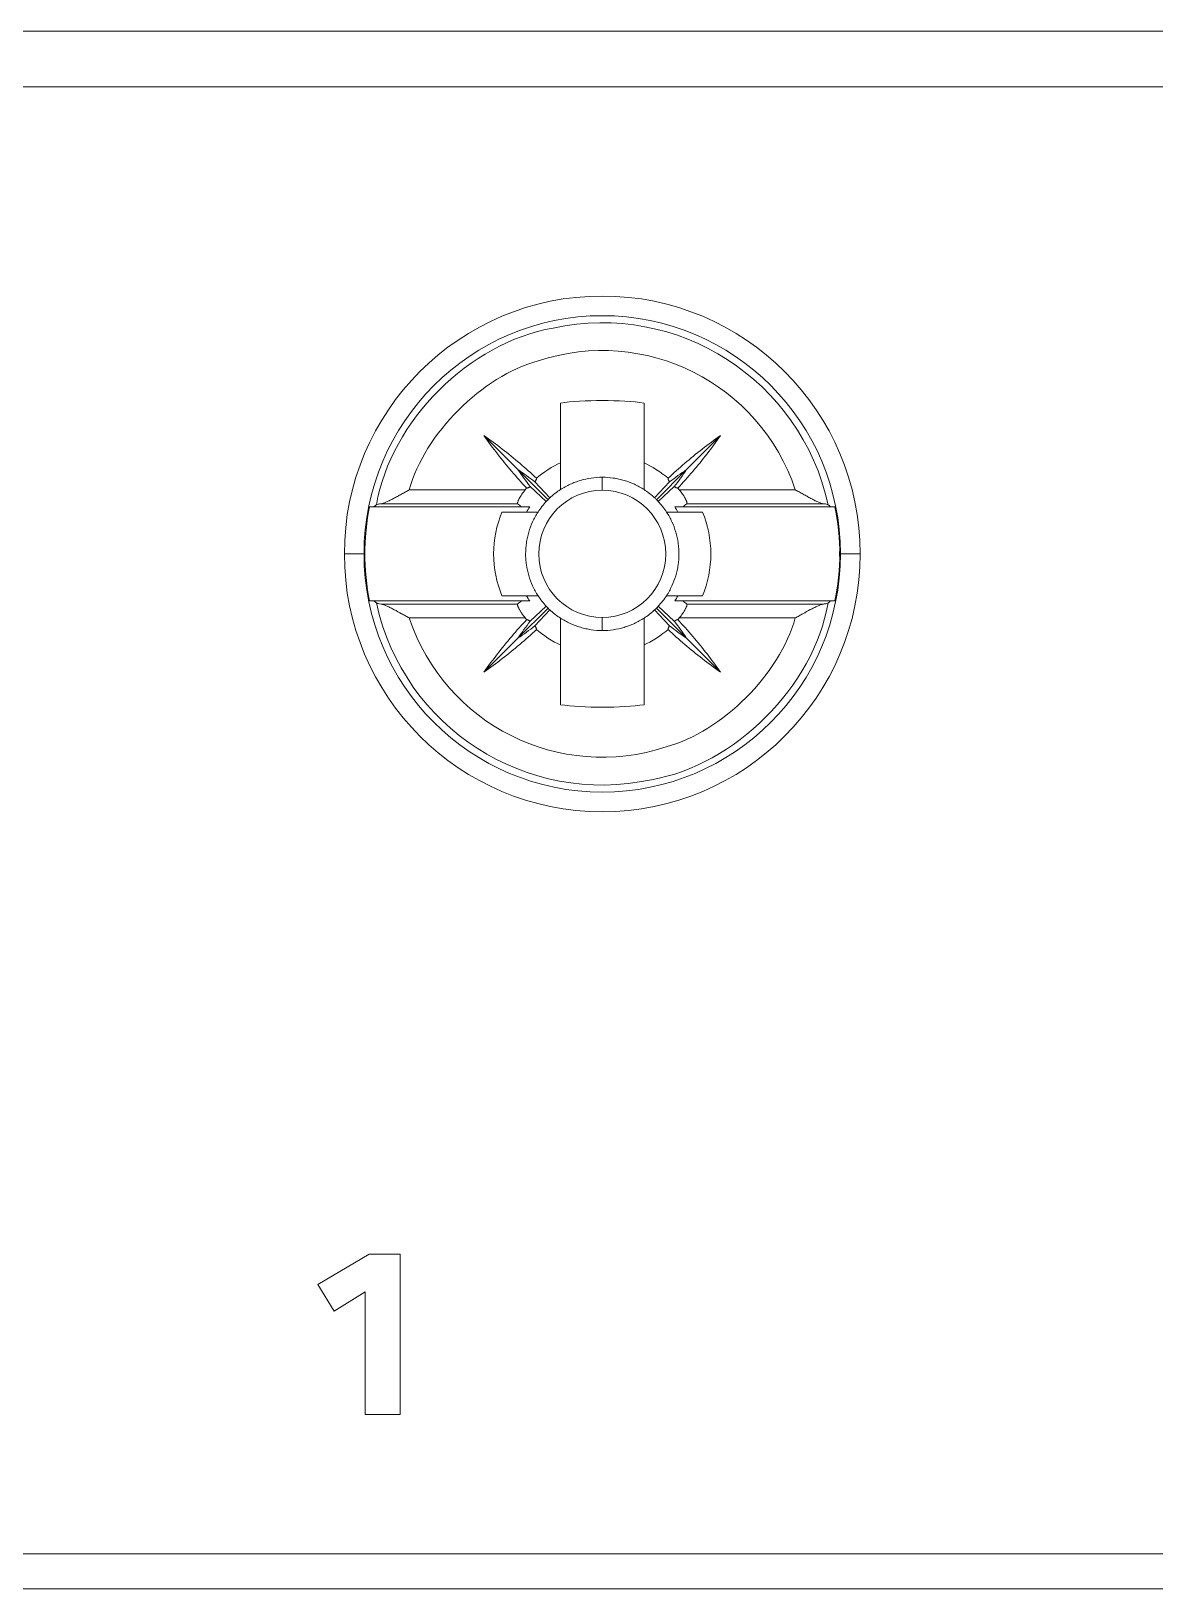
# Model space of a CAD drawing. Header units: millimetres. Extents: x 4137 to 6698, y 1400 to 3585.
# Drawn here: x 4582.72 to 4598.85, y 2844.21 to 2866.57 of the extents above; entities that cross this region are included whole.
import ezdxf

# ---------------------------------------------------------------- set-up
doc = ezdxf.new("R2010")
doc.units = ezdxf.units.MM
doc.layers.add('000-PI-Oprema', color=30, linetype='Continuous', lineweight=5)

msp = doc.modelspace()

# ---------------------------------------------------------------- linework, layer by layer
at = {"layer": '000-PI-Oprema', "color": 0, "linetype": 'ByBlock', "lineweight": 0, "ltscale": 0.25}
for p, q in [((4582.367, 2866.566), (4599.77, 2866.566)), ((4599.77, 2865.766), (4582.367, 2865.766)), ((4590.319, 2861.229), (4590.319, 2860.371)), ((4591.519, 2861.229), (4591.519, 2860.371)), ((4589.221, 2860.762), (4589.709, 2860.274)), ((4592.128, 2860.274), (4592.616, 2860.762)), ((4589.709, 2860.274), (4590.141, 2859.842)), ((4589.952, 2860.098), (4590.168, 2859.869)), ((4590.919, 2860.165), (4590.919, 2859.977)), ((4591.67, 2859.869), (4591.885, 2860.098)), ((4591.697, 2859.842), (4592.128, 2860.274)), ((4588.15, 2859.984), (4589.814, 2859.984)), ((4590.115, 2859.816), (4589.885, 2860.031)), ((4591.952, 2860.031), (4591.722, 2859.816)), ((4592.023, 2859.984), (4593.688, 2859.984)), ((4587.642, 2859.74), (4589.762, 2859.74)), ((4589.704, 2859.785), (4587.746, 2859.785)), ((4589.833, 2859.665), (4589.479, 2859.665)), ((4592.358, 2859.665), (4592.005, 2859.665)), ((4592.075, 2859.74), (4594.195, 2859.74)), ((4594.091, 2859.785), (4592.133, 2859.785)), ((4587.218, 2859.064), (4587.5, 2859.064)), ((4587.512, 2859.064), (4587.5, 2859.064)), ((4594.325, 2859.064), (4594.337, 2859.064)), ((4594.619, 2859.064), (4594.337, 2859.064)), ((4587.642, 2858.39), (4589.762, 2858.39)), ((4589.704, 2858.344), (4587.746, 2858.344)), ((4589.479, 2858.464), (4589.833, 2858.464)), ((4589.885, 2858.098), (4590.115, 2858.313)), ((4591.722, 2858.313), (4591.952, 2858.098)), ((4592.005, 2858.464), (4592.358, 2858.464)), ((4592.075, 2858.39), (4594.195, 2858.39)), ((4594.091, 2858.344), (4592.133, 2858.344)), ((4588.15, 2858.145), (4589.814, 2858.145)), ((4589.709, 2857.855), (4590.141, 2858.287)), ((4590.168, 2858.261), (4589.952, 2858.031)), ((4590.919, 2857.964), (4590.919, 2858.153)), ((4591.885, 2858.031), (4591.67, 2858.261)), ((4591.697, 2858.287), (4592.128, 2857.855)), ((4592.023, 2858.145), (4593.688, 2858.145)), ((4589.221, 2857.367), (4589.709, 2857.855)), ((4592.128, 2857.855), (4592.616, 2857.367)), ((4590.319, 2857.758), (4590.319, 2856.9)), ((4591.519, 2857.758), (4591.519, 2856.9)), ((4586.839, 2848.582), (4587.574, 2849.013)), ((4587.574, 2849.013), (4588.019, 2849.013)), ((4588.019, 2849.013), (4588.019, 2846.713)), ((4587.072, 2848.197), (4586.839, 2848.582)), ((4586.839, 2848.582), (4587.072, 2848.197)), ((4587.072, 2848.197), (4587.518, 2848.474)), ((4587.518, 2848.474), (4587.072, 2848.197)), ((4587.518, 2846.713), (4587.518, 2848.474)), ((4588.019, 2846.713), (4587.518, 2846.713)), ((4587.518, 2846.713), (4588.019, 2846.713)), ((4564.365, 2844.713), (4599.77, 2844.713)), ((4564.365, 2844.213), (4599.77, 2844.213))]:
    msp.add_line(p, q, dxfattribs=at)
for points, knots in [([(4594.619, 2859.064), (4594.619, 2861.108), (4592.963, 2862.765), (4590.919, 2862.765), (4588.875, 2862.765), (4587.218, 2861.108), (4587.218, 2859.064), (4587.218, 2857.021), (4588.875, 2855.364), (4590.919, 2855.364), (4592.963, 2855.364), (4594.619, 2857.021), (4594.619, 2859.064), (4594.619, 2859.064), (4594.619, 2859.064), (4594.619, 2859.064)], [0, 0, 0, 0, 1, 1, 1, 2, 2, 2, 3, 3, 3, 4, 4, 4, 5, 5, 5, 5]), ([(4594.337, 2859.064), (4594.337, 2860.952), (4592.807, 2862.483), (4590.919, 2862.483), (4589.031, 2862.483), (4587.5, 2860.952), (4587.5, 2859.064)], [0, 0, 0, 0, 1, 1, 1, 2, 2, 2, 2]), ([(4590.319, 2860.371), (4590.319, 2860.327), (4590.319, 2860.283), (4590.319, 2860.24), (4590.319, 2860.197), (4590.319, 2860.155), (4590.319, 2860.112), (4590.319, 2860.07), (4590.319, 2860.028), (4590.319, 2859.987)], [0, 0, 0, 0, 1, 1, 1, 2, 2, 2, 3, 3, 3, 3]), ([(4591.519, 2859.987), (4591.519, 2860.028), (4591.519, 2860.07), (4591.519, 2860.112), (4591.519, 2860.155), (4591.519, 2860.197), (4591.519, 2860.24), (4591.519, 2860.283), (4591.519, 2860.327), (4591.519, 2860.371)], [0, 0, 0, 0, 1, 1, 1, 2, 2, 2, 3, 3, 3, 3]), ([(4589.709, 2860.274), (4589.737, 2860.233), (4589.766, 2860.192), (4589.795, 2860.151), (4589.824, 2860.11), (4589.854, 2860.07), (4589.885, 2860.031)], [0, 0, 0, 0, 1, 1, 1, 2, 2, 2, 2]), ([(4589.976, 2860.149), (4589.975, 2860.147), (4589.975, 2860.144), (4589.974, 2860.142), (4589.974, 2860.139), (4589.973, 2860.137), (4589.972, 2860.134)], [0, 0, 0, 0, 1, 1, 1, 2, 2, 2, 2]), ([(4592.128, 2860.274), (4592.101, 2860.233), (4592.072, 2860.192), (4592.042, 2860.151), (4592.013, 2860.11), (4591.983, 2860.07), (4591.952, 2860.031)], [0, 0, 0, 0, 1, 1, 1, 2, 2, 2, 2]), ([(4590.919, 2858.153), (4590.415, 2858.153), (4590.007, 2858.561), (4590.007, 2859.064), (4590.007, 2859.568), (4590.415, 2859.977), (4590.919, 2859.977)], [0, 0, 0, 0, 1, 1, 1, 2, 2, 2, 2]), ([(4590.919, 2859.977), (4591.423, 2859.977), (4591.831, 2859.568), (4591.831, 2859.064), (4591.831, 2858.561), (4591.423, 2858.153), (4590.919, 2858.153)], [0, 0, 0, 0, 1, 1, 1, 2, 2, 2, 2]), ([(4587.642, 2859.74), (4587.635, 2859.74), (4587.628, 2859.74), (4587.621, 2859.74), (4587.614, 2859.74), (4587.607, 2859.74), (4587.601, 2859.74), (4587.594, 2859.74), (4587.587, 2859.74), (4587.58, 2859.74)], [0, 0, 0, 0, 1, 1, 1, 2, 2, 2, 3, 3, 3, 3]), ([(4587.782, 2859.794), (4587.796, 2859.798), (4587.81, 2859.804), (4587.825, 2859.811), (4587.84, 2859.818), (4587.857, 2859.826), (4587.873, 2859.834)], [1, 1, 1, 1, 2, 2, 2, 3, 3, 3, 3]), ([(4589.479, 2859.665), (4589.402, 2859.478), (4589.36, 2859.272), (4589.36, 2859.064), (4589.36, 2858.858), (4589.402, 2858.651), (4589.479, 2858.464)], [0, 0, 0, 0, 1, 1, 1, 2, 2, 2, 2]), ([(4589.878, 2859.74), (4589.858, 2859.74), (4589.839, 2859.74), (4589.82, 2859.74), (4589.801, 2859.74), (4589.782, 2859.74), (4589.762, 2859.74)], [0, 0, 0, 0, 1, 1, 1, 2, 2, 2, 2]), ([(4589.997, 2859.665), (4589.969, 2859.665), (4589.943, 2859.665), (4589.915, 2859.665), (4589.888, 2859.665), (4589.861, 2859.665), (4589.833, 2859.665)], [0, 0, 0, 0, 1, 1, 1, 2, 2, 2, 2]), ([(4592.005, 2859.665), (4591.977, 2859.665), (4591.95, 2859.665), (4591.922, 2859.665), (4591.895, 2859.665), (4591.868, 2859.665), (4591.841, 2859.665)], [0, 0, 0, 0, 1, 1, 1, 2, 2, 2, 2]), ([(4592.075, 2859.74), (4592.056, 2859.74), (4592.036, 2859.74), (4592.017, 2859.74), (4591.998, 2859.74), (4591.979, 2859.74), (4591.96, 2859.74)], [0, 0, 0, 0, 1, 1, 1, 2, 2, 2, 2]), ([(4592.075, 2859.74), (4592.085, 2859.747), (4592.094, 2859.755), (4592.104, 2859.762), (4592.114, 2859.77), (4592.123, 2859.778), (4592.133, 2859.785)], [0, 0, 0, 0, 1, 1, 1, 2, 2, 2, 2]), ([(4592.133, 2859.785), (4592.134, 2859.786), (4592.135, 2859.789), (4592.135, 2859.793), (4592.135, 2859.795), (4592.134, 2859.797), (4592.134, 2859.8)], [0, 0, 0, 0, 1, 1, 1, 2, 2, 2, 2]), ([(4592.358, 2858.464), (4592.435, 2858.651), (4592.477, 2858.858), (4592.477, 2859.064), (4592.477, 2859.272), (4592.435, 2859.478), (4592.358, 2859.665)], [0, 0, 0, 0, 1, 1, 1, 2, 2, 2, 2]), ([(4593.963, 2859.834), (4593.98, 2859.826), (4593.996, 2859.818), (4594.012, 2859.811), (4594.027, 2859.804), (4594.042, 2859.799), (4594.055, 2859.794)], [5, 5, 5, 5, 6, 6, 6, 7, 7, 7, 7]), ([(4594.258, 2859.74), (4594.251, 2859.74), (4594.244, 2859.74), (4594.237, 2859.74), (4594.23, 2859.74), (4594.223, 2859.74), (4594.216, 2859.74), (4594.209, 2859.74), (4594.202, 2859.74), (4594.195, 2859.74)], [0, 0, 0, 0, 1, 1, 1, 2, 2, 2, 3, 3, 3, 3]), ([(4589.83, 2859.223), (4589.823, 2859.171), (4589.819, 2859.118), (4589.819, 2859.066), (4589.819, 2859.039), (4589.82, 2859.013), (4589.821, 2858.987)], [5, 5, 5, 5, 6, 6, 6, 7, 7, 7, 7]), ([(4587.5, 2859.064), (4587.5, 2857.177), (4589.031, 2855.646), (4590.919, 2855.646), (4592.807, 2855.646), (4594.337, 2857.177), (4594.337, 2859.064)], [0, 0, 0, 0, 1, 1, 1, 2, 2, 2, 2]), ([(4592.007, 2858.906), (4592.015, 2858.958), (4592.019, 2859.011), (4592.019, 2859.064), (4592.019, 2859.09), (4592.018, 2859.116), (4592.016, 2859.143)], [5, 5, 5, 5, 6, 6, 6, 7, 7, 7, 7]), ([(4587.58, 2858.39), (4587.587, 2858.39), (4587.594, 2858.39), (4587.601, 2858.39), (4587.607, 2858.39), (4587.614, 2858.39), (4587.621, 2858.39), (4587.628, 2858.39), (4587.635, 2858.39), (4587.642, 2858.39)], [0, 0, 0, 0, 1, 1, 1, 2, 2, 2, 3, 3, 3, 3]), ([(4587.642, 2858.39), (4587.648, 2858.384), (4587.654, 2858.38), (4587.66, 2858.375), (4587.666, 2858.37), (4587.672, 2858.365), (4587.678, 2858.36)], [0, 0, 0, 0, 1, 1, 1, 2, 2, 2, 2]), ([(4589.762, 2858.39), (4589.782, 2858.39), (4589.801, 2858.39), (4589.82, 2858.39), (4589.839, 2858.39), (4589.858, 2858.39), (4589.878, 2858.39)], [0, 0, 0, 0, 1, 1, 1, 2, 2, 2, 2]), ([(4589.833, 2858.464), (4589.861, 2858.464), (4589.888, 2858.464), (4589.915, 2858.464), (4589.943, 2858.464), (4589.969, 2858.464), (4589.997, 2858.464)], [0, 0, 0, 0, 1, 1, 1, 2, 2, 2, 2]), ([(4591.841, 2858.464), (4591.868, 2858.464), (4591.895, 2858.464), (4591.922, 2858.464), (4591.95, 2858.464), (4591.977, 2858.464), (4592.005, 2858.464)], [0, 0, 0, 0, 1, 1, 1, 2, 2, 2, 2]), ([(4591.96, 2858.39), (4591.979, 2858.39), (4591.998, 2858.39), (4592.017, 2858.39), (4592.036, 2858.39), (4592.056, 2858.39), (4592.075, 2858.39)], [0, 0, 0, 0, 1, 1, 1, 2, 2, 2, 2]), ([(4594.052, 2858.334), (4594.044, 2858.331), (4594.037, 2858.329), (4594.029, 2858.326), (4594.022, 2858.322), (4594.014, 2858.319), (4594.006, 2858.315)], [1, 1, 1, 1, 2, 2, 2, 3, 3, 3, 3]), ([(4594.195, 2858.39), (4594.202, 2858.39), (4594.209, 2858.39), (4594.216, 2858.39), (4594.223, 2858.39), (4594.23, 2858.39), (4594.237, 2858.39), (4594.244, 2858.39), (4594.251, 2858.39), (4594.258, 2858.39)], [0, 0, 0, 0, 1, 1, 1, 2, 2, 2, 3, 3, 3, 3]), ([(4590.319, 2858.143), (4590.319, 2858.101), (4590.319, 2858.059), (4590.319, 2858.017), (4590.319, 2857.974), (4590.319, 2857.932), (4590.319, 2857.889), (4590.319, 2857.846), (4590.319, 2857.802), (4590.319, 2857.758)], [0, 0, 0, 0, 1, 1, 1, 2, 2, 2, 3, 3, 3, 3]), ([(4591.519, 2857.758), (4591.519, 2857.802), (4591.519, 2857.846), (4591.519, 2857.889), (4591.519, 2857.932), (4591.519, 2857.974), (4591.519, 2858.016), (4591.519, 2858.059), (4591.519, 2858.101), (4591.519, 2858.143)], [0, 0, 0, 0, 1, 1, 1, 2, 2, 2, 3, 3, 3, 3]), ([(4589.952, 2858.031), (4589.956, 2858.027), (4589.958, 2858.023), (4589.96, 2858.02), (4589.962, 2858.017), (4589.964, 2858.014), (4589.965, 2858.011)], [0, 0, 0, 0, 1, 1, 1, 2, 2, 2, 2])]:
    msp.add_open_spline(points, degree=3, knots=knots, dxfattribs=at)
for points in [[(4590.214, 2862.305), (4592.004, 2862.694), (4593.77, 2861.559), (4594.159, 2859.769)], [(4589.999, 2861.834), (4591.528, 2862.341), (4593.18, 2861.513), (4593.688, 2859.984)], [(4587.678, 2859.769), (4587.885, 2860.969), (4589.014, 2862.098), (4590.214, 2862.305)], [(4588.15, 2859.984), (4588.367, 2860.785), (4589.198, 2861.616), (4589.999, 2861.834)], [(4590.319, 2861.229), (4590.629, 2861.277), (4591.208, 2861.277), (4591.519, 2861.229)], [(4589.221, 2860.762), (4589.311, 2860.699), (4589.398, 2860.635), (4589.483, 2860.569)], [(4589.415, 2860.5), (4589.349, 2860.586), (4589.284, 2860.673), (4589.221, 2860.762)], [(4592.354, 2860.569), (4592.44, 2860.635), (4592.527, 2860.699), (4592.616, 2860.762)], [(4592.616, 2860.762), (4592.553, 2860.673), (4592.489, 2860.586), (4592.422, 2860.5)], [(4589.483, 2860.569), (4589.569, 2860.502), (4589.653, 2860.434), (4589.735, 2860.364)], [(4592.103, 2860.364), (4592.185, 2860.434), (4592.269, 2860.502), (4592.354, 2860.569)], [(4589.619, 2860.249), (4589.549, 2860.331), (4589.481, 2860.414), (4589.415, 2860.5)], [(4589.735, 2860.364), (4589.817, 2860.294), (4589.897, 2860.223), (4589.976, 2860.149)], [(4590.319, 2860.371), (4590.219, 2860.33), (4590.054, 2860.223), (4589.976, 2860.149)], [(4591.862, 2860.149), (4591.783, 2860.223), (4591.619, 2860.33), (4591.519, 2860.371)], [(4591.862, 2860.149), (4591.94, 2860.223), (4592.021, 2860.294), (4592.103, 2860.364)], [(4592.422, 2860.5), (4592.356, 2860.414), (4592.288, 2860.331), (4592.218, 2860.249)], [(4589.834, 2860.008), (4589.761, 2860.086), (4589.689, 2860.167), (4589.619, 2860.249)], [(4589.709, 2860.274), (4589.751, 2860.246), (4589.792, 2860.218), (4589.832, 2860.188)], [(4589.832, 2860.188), (4589.873, 2860.159), (4589.913, 2860.129), (4589.952, 2860.098)], [(4589.96, 2860.109), (4589.958, 2860.106), (4589.955, 2860.102), (4589.952, 2860.098)], [(4589.965, 2860.118), (4589.964, 2860.115), (4589.962, 2860.112), (4589.96, 2860.109)], [(4589.969, 2860.126), (4589.968, 2860.124), (4589.967, 2860.121), (4589.965, 2860.118)], [(4589.972, 2860.134), (4589.971, 2860.132), (4589.97, 2860.129), (4589.969, 2860.126)], [(4590.531, 2860.094), (4590.506, 2860.085), (4590.482, 2860.074), (4590.458, 2860.063)], [(4590.607, 2860.119), (4590.581, 2860.112), (4590.556, 2860.103), (4590.531, 2860.094)], [(4590.761, 2860.153), (4590.709, 2860.146), (4590.657, 2860.134), (4590.607, 2860.119)], [(4590.919, 2860.165), (4590.865, 2860.165), (4590.813, 2860.161), (4590.761, 2860.153)], [(4591.077, 2860.153), (4591.025, 2860.161), (4590.972, 2860.165), (4590.919, 2860.165)], [(4591.155, 2860.139), (4591.129, 2860.144), (4591.104, 2860.149), (4591.077, 2860.153)], [(4591.232, 2860.119), (4591.207, 2860.126), (4591.181, 2860.133), (4591.155, 2860.139)], [(4591.38, 2860.063), (4591.332, 2860.085), (4591.283, 2860.104), (4591.232, 2860.119)], [(4591.864, 2860.142), (4591.863, 2860.144), (4591.862, 2860.147), (4591.862, 2860.149)], [(4591.866, 2860.135), (4591.865, 2860.137), (4591.864, 2860.139), (4591.864, 2860.142)], [(4591.868, 2860.126), (4591.867, 2860.129), (4591.866, 2860.132), (4591.866, 2860.135)], [(4591.872, 2860.118), (4591.87, 2860.121), (4591.869, 2860.124), (4591.868, 2860.126)], [(4591.878, 2860.109), (4591.876, 2860.112), (4591.874, 2860.115), (4591.872, 2860.118)], [(4591.885, 2860.098), (4591.882, 2860.102), (4591.88, 2860.106), (4591.878, 2860.109)], [(4592.005, 2860.188), (4591.964, 2860.159), (4591.925, 2860.129), (4591.885, 2860.098)], [(4592.218, 2860.249), (4592.148, 2860.167), (4592.077, 2860.086), (4592.003, 2860.008)], [(4592.128, 2860.274), (4592.087, 2860.246), (4592.045, 2860.218), (4592.005, 2860.188)], [(4587.925, 2859.861), (4587.943, 2859.87), (4587.962, 2859.88), (4587.98, 2859.89)], [(4587.98, 2859.89), (4587.999, 2859.901), (4588.017, 2859.911), (4588.037, 2859.922)], [(4588.037, 2859.922), (4588.055, 2859.932), (4588.075, 2859.943), (4588.093, 2859.953)], [(4588.093, 2859.953), (4588.113, 2859.964), (4588.131, 2859.974), (4588.15, 2859.984)], [(4589.745, 2859.888), (4589.739, 2859.878), (4589.733, 2859.868), (4589.728, 2859.858)], [(4589.765, 2859.92), (4589.758, 2859.91), (4589.751, 2859.899), (4589.745, 2859.888)], [(4589.814, 2859.984), (4589.796, 2859.963), (4589.78, 2859.942), (4589.765, 2859.92)], [(4589.834, 2860.008), (4589.829, 2860.002), (4589.819, 2859.99), (4589.814, 2859.984)], [(4589.841, 2860.009), (4589.839, 2860.008), (4589.836, 2860.008), (4589.834, 2860.008)], [(4589.849, 2860.011), (4589.846, 2860.011), (4589.844, 2860.01), (4589.841, 2860.009)], [(4589.857, 2860.014), (4589.854, 2860.013), (4589.852, 2860.012), (4589.849, 2860.011)], [(4589.865, 2860.018), (4589.862, 2860.017), (4589.86, 2860.015), (4589.857, 2860.014)], [(4589.874, 2860.024), (4589.871, 2860.022), (4589.868, 2860.019), (4589.865, 2860.018)], [(4589.885, 2860.031), (4589.881, 2860.028), (4589.878, 2860.026), (4589.874, 2860.024)], [(4590.168, 2859.869), (4590.161, 2859.862), (4590.147, 2859.849), (4590.141, 2859.842)], [(4590.168, 2859.869), (4590.203, 2859.903), (4590.276, 2859.961), (4590.319, 2859.987)], [(4590.458, 2860.063), (4590.41, 2860.041), (4590.364, 2860.016), (4590.319, 2859.987)], [(4591.519, 2859.987), (4591.474, 2860.016), (4591.428, 2860.041), (4591.38, 2860.063)], [(4591.67, 2859.869), (4591.635, 2859.903), (4591.561, 2859.961), (4591.519, 2859.987)], [(4591.697, 2859.842), (4591.69, 2859.849), (4591.677, 2859.862), (4591.67, 2859.869)], [(4591.963, 2860.024), (4591.96, 2860.026), (4591.957, 2860.028), (4591.952, 2860.031)], [(4591.972, 2860.018), (4591.969, 2860.019), (4591.966, 2860.022), (4591.963, 2860.024)], [(4591.981, 2860.014), (4591.978, 2860.015), (4591.975, 2860.017), (4591.972, 2860.018)], [(4591.988, 2860.011), (4591.986, 2860.012), (4591.983, 2860.013), (4591.981, 2860.014)], [(4591.996, 2860.009), (4591.993, 2860.01), (4591.991, 2860.011), (4591.988, 2860.011)], [(4592.003, 2860.008), (4592.001, 2860.008), (4591.999, 2860.008), (4591.996, 2860.009)], [(4592.023, 2859.984), (4592.019, 2859.99), (4592.009, 2860.002), (4592.003, 2860.008)], [(4592.072, 2859.92), (4592.057, 2859.942), (4592.041, 2859.963), (4592.023, 2859.984)], [(4592.083, 2859.904), (4592.079, 2859.909), (4592.076, 2859.915), (4592.072, 2859.92)], [(4592.093, 2859.888), (4592.09, 2859.893), (4592.086, 2859.899), (4592.083, 2859.904)], [(4592.102, 2859.873), (4592.099, 2859.878), (4592.096, 2859.883), (4592.093, 2859.888)], [(4592.11, 2859.858), (4592.107, 2859.862), (4592.105, 2859.868), (4592.102, 2859.873)], [(4593.688, 2859.984), (4593.706, 2859.974), (4593.725, 2859.964), (4593.744, 2859.953)], [(4593.744, 2859.953), (4593.763, 2859.943), (4593.782, 2859.932), (4593.8, 2859.922)], [(4593.8, 2859.922), (4593.819, 2859.911), (4593.838, 2859.901), (4593.857, 2859.891)], [(4593.857, 2859.891), (4593.875, 2859.881), (4593.893, 2859.871), (4593.911, 2859.861)], [(4587.58, 2859.74), (4587.54, 2859.568), (4587.507, 2859.241), (4587.512, 2859.064)], [(4587.66, 2859.754), (4587.654, 2859.749), (4587.648, 2859.745), (4587.642, 2859.74)], [(4587.678, 2859.769), (4587.672, 2859.764), (4587.666, 2859.759), (4587.66, 2859.754)], [(4587.678, 2859.769), (4587.682, 2859.772), (4587.689, 2859.775), (4587.701, 2859.777)], [(4587.701, 2859.777), (4587.707, 2859.779), (4587.713, 2859.78), (4587.72, 2859.781)], [(4587.72, 2859.781), (4587.728, 2859.782), (4587.737, 2859.784), (4587.746, 2859.785)], [(4587.746, 2859.785), (4587.757, 2859.787), (4587.769, 2859.789), (4587.782, 2859.794)], [(4587.873, 2859.834), (4587.89, 2859.842), (4587.907, 2859.851), (4587.925, 2859.861)], [(4589.703, 2859.793), (4589.702, 2859.789), (4589.703, 2859.786), (4589.704, 2859.785)], [(4589.706, 2859.808), (4589.704, 2859.802), (4589.703, 2859.797), (4589.703, 2859.793)], [(4589.704, 2859.785), (4589.714, 2859.778), (4589.724, 2859.77), (4589.733, 2859.762)], [(4589.71, 2859.819), (4589.708, 2859.815), (4589.707, 2859.811), (4589.706, 2859.808)], [(4589.714, 2859.831), (4589.712, 2859.827), (4589.711, 2859.822), (4589.71, 2859.819)], [(4589.72, 2859.844), (4589.718, 2859.839), (4589.716, 2859.835), (4589.714, 2859.831)], [(4589.728, 2859.858), (4589.725, 2859.853), (4589.722, 2859.848), (4589.72, 2859.844)], [(4589.733, 2859.762), (4589.743, 2859.755), (4589.753, 2859.747), (4589.762, 2859.74)], [(4589.878, 2859.74), (4589.865, 2859.721), (4589.843, 2859.684), (4589.833, 2859.665)], [(4589.997, 2859.665), (4589.967, 2859.62), (4589.942, 2859.574), (4589.92, 2859.526)], [(4589.997, 2859.665), (4590.022, 2859.707), (4590.08, 2859.78), (4590.115, 2859.816)], [(4590.141, 2859.842), (4590.134, 2859.836), (4590.121, 2859.823), (4590.115, 2859.816)], [(4591.722, 2859.816), (4591.716, 2859.823), (4591.703, 2859.836), (4591.697, 2859.842)], [(4591.841, 2859.665), (4591.815, 2859.707), (4591.757, 2859.78), (4591.722, 2859.816)], [(4591.918, 2859.525), (4591.896, 2859.573), (4591.87, 2859.62), (4591.841, 2859.665)], [(4592.005, 2859.665), (4591.994, 2859.684), (4591.972, 2859.721), (4591.96, 2859.74)], [(4592.123, 2859.83), (4592.12, 2859.839), (4592.115, 2859.848), (4592.11, 2859.858)], [(4592.128, 2859.818), (4592.127, 2859.822), (4592.125, 2859.826), (4592.123, 2859.83)], [(4592.132, 2859.808), (4592.131, 2859.811), (4592.129, 2859.815), (4592.128, 2859.818)], [(4592.134, 2859.8), (4592.134, 2859.802), (4592.133, 2859.805), (4592.132, 2859.808)], [(4593.911, 2859.861), (4593.929, 2859.852), (4593.946, 2859.843), (4593.963, 2859.834)], [(4594.055, 2859.794), (4594.068, 2859.789), (4594.081, 2859.787), (4594.091, 2859.785)], [(4594.091, 2859.785), (4594.11, 2859.782), (4594.125, 2859.78), (4594.137, 2859.778)], [(4594.137, 2859.778), (4594.142, 2859.776), (4594.147, 2859.775), (4594.151, 2859.773)], [(4594.151, 2859.773), (4594.155, 2859.772), (4594.157, 2859.77), (4594.159, 2859.769)], [(4594.177, 2859.754), (4594.171, 2859.759), (4594.165, 2859.764), (4594.159, 2859.769)], [(4594.195, 2859.74), (4594.189, 2859.745), (4594.183, 2859.749), (4594.177, 2859.754)], [(4594.325, 2859.064), (4594.331, 2859.241), (4594.298, 2859.568), (4594.258, 2859.74)], [(4589.92, 2859.526), (4589.898, 2859.478), (4589.88, 2859.429), (4589.865, 2859.378)], [(4591.973, 2859.377), (4591.959, 2859.427), (4591.94, 2859.477), (4591.918, 2859.525)], [(4589.845, 2859.301), (4589.839, 2859.275), (4589.834, 2859.249), (4589.83, 2859.223)], [(4589.854, 2859.34), (4589.851, 2859.327), (4589.847, 2859.314), (4589.845, 2859.301)], [(4589.865, 2859.378), (4589.861, 2859.366), (4589.857, 2859.353), (4589.854, 2859.34)], [(4592.008, 2859.222), (4592, 2859.275), (4591.988, 2859.326), (4591.973, 2859.377)], [(4592.016, 2859.143), (4592.014, 2859.169), (4592.011, 2859.196), (4592.008, 2859.222)], [(4587.512, 2859.064), (4587.507, 2858.888), (4587.54, 2858.562), (4587.58, 2858.39)], [(4589.821, 2858.987), (4589.823, 2858.96), (4589.826, 2858.934), (4589.83, 2858.907)], [(4594.258, 2858.39), (4594.298, 2858.562), (4594.331, 2858.888), (4594.325, 2859.064)], [(4589.83, 2858.907), (4589.838, 2858.855), (4589.849, 2858.803), (4589.864, 2858.753)], [(4589.864, 2858.753), (4589.879, 2858.702), (4589.898, 2858.653), (4589.92, 2858.604)], [(4591.917, 2858.604), (4591.939, 2858.651), (4591.958, 2858.7), (4591.973, 2858.751)], [(4591.973, 2858.751), (4591.977, 2858.764), (4591.98, 2858.776), (4591.983, 2858.79)], [(4591.983, 2858.79), (4591.987, 2858.802), (4591.99, 2858.815), (4591.993, 2858.828)], [(4591.993, 2858.828), (4591.999, 2858.854), (4592.003, 2858.881), (4592.007, 2858.906)], [(4589.92, 2858.604), (4589.942, 2858.556), (4589.967, 2858.509), (4589.997, 2858.464)], [(4591.841, 2858.464), (4591.87, 2858.509), (4591.895, 2858.556), (4591.917, 2858.604)], [(4591.623, 2855.824), (4589.834, 2855.435), (4588.067, 2856.571), (4587.678, 2858.36)], [(4587.687, 2858.356), (4587.683, 2858.358), (4587.68, 2858.359), (4587.678, 2858.36)], [(4587.701, 2858.352), (4587.695, 2858.353), (4587.69, 2858.355), (4587.687, 2858.356)], [(4587.746, 2858.344), (4587.727, 2858.347), (4587.712, 2858.349), (4587.701, 2858.352)], [(4587.765, 2858.34), (4587.758, 2858.342), (4587.752, 2858.343), (4587.746, 2858.344)], [(4587.786, 2858.334), (4587.779, 2858.337), (4587.772, 2858.339), (4587.765, 2858.34)], [(4587.832, 2858.315), (4587.816, 2858.322), (4587.8, 2858.329), (4587.786, 2858.334)], [(4587.882, 2858.291), (4587.864, 2858.3), (4587.848, 2858.308), (4587.832, 2858.315)], [(4589.704, 2858.344), (4589.703, 2858.343), (4589.702, 2858.34), (4589.703, 2858.337)], [(4589.703, 2858.337), (4589.703, 2858.335), (4589.703, 2858.332), (4589.703, 2858.33)], [(4589.703, 2858.33), (4589.704, 2858.327), (4589.705, 2858.324), (4589.706, 2858.321)], [(4589.733, 2858.367), (4589.724, 2858.36), (4589.714, 2858.352), (4589.704, 2858.344)], [(4589.706, 2858.321), (4589.707, 2858.318), (4589.708, 2858.314), (4589.709, 2858.311)], [(4589.709, 2858.311), (4589.711, 2858.307), (4589.712, 2858.303), (4589.714, 2858.299)], [(4589.762, 2858.39), (4589.753, 2858.382), (4589.743, 2858.374), (4589.733, 2858.367)], [(4589.833, 2858.464), (4589.843, 2858.445), (4589.865, 2858.408), (4589.878, 2858.39)], [(4590.115, 2858.313), (4590.08, 2858.349), (4590.022, 2858.422), (4589.997, 2858.464)], [(4590.115, 2858.313), (4590.121, 2858.307), (4590.134, 2858.293), (4590.141, 2858.287)], [(4594.159, 2858.36), (4593.952, 2857.16), (4592.823, 2856.031), (4591.623, 2855.824)], [(4591.697, 2858.287), (4591.703, 2858.293), (4591.716, 2858.307), (4591.722, 2858.313)], [(4591.722, 2858.313), (4591.757, 2858.349), (4591.815, 2858.422), (4591.841, 2858.464)], [(4591.96, 2858.39), (4591.972, 2858.408), (4591.994, 2858.445), (4592.005, 2858.464)], [(4592.104, 2858.367), (4592.094, 2858.374), (4592.085, 2858.382), (4592.075, 2858.39)], [(4592.133, 2858.344), (4592.123, 2858.352), (4592.114, 2858.36), (4592.104, 2858.367)], [(4592.123, 2858.299), (4592.125, 2858.303), (4592.127, 2858.307), (4592.128, 2858.311)], [(4592.128, 2858.311), (4592.129, 2858.314), (4592.131, 2858.318), (4592.132, 2858.321)], [(4592.132, 2858.321), (4592.134, 2858.327), (4592.135, 2858.333), (4592.135, 2858.337)], [(4592.135, 2858.337), (4592.135, 2858.34), (4592.134, 2858.343), (4592.133, 2858.344)], [(4594.006, 2858.315), (4593.99, 2858.308), (4593.973, 2858.3), (4593.956, 2858.291)], [(4594.091, 2858.344), (4594.079, 2858.343), (4594.066, 2858.339), (4594.052, 2858.334)], [(4594.117, 2858.348), (4594.109, 2858.347), (4594.101, 2858.345), (4594.091, 2858.344)], [(4594.137, 2858.352), (4594.131, 2858.351), (4594.124, 2858.349), (4594.117, 2858.348)], [(4594.159, 2858.36), (4594.156, 2858.358), (4594.148, 2858.355), (4594.137, 2858.352)], [(4594.159, 2858.36), (4594.165, 2858.365), (4594.171, 2858.37), (4594.177, 2858.375)], [(4594.177, 2858.375), (4594.183, 2858.38), (4594.189, 2858.384), (4594.195, 2858.39)], [(4587.907, 2858.278), (4587.899, 2858.282), (4587.89, 2858.287), (4587.882, 2858.291)], [(4587.933, 2858.264), (4587.924, 2858.269), (4587.916, 2858.273), (4587.907, 2858.278)], [(4588.04, 2858.206), (4588.004, 2858.226), (4587.969, 2858.245), (4587.933, 2858.264)], [(4588.095, 2858.176), (4588.076, 2858.186), (4588.058, 2858.196), (4588.04, 2858.206)], [(4588.122, 2858.16), (4588.113, 2858.165), (4588.104, 2858.17), (4588.095, 2858.176)], [(4588.136, 2858.153), (4588.131, 2858.155), (4588.127, 2858.158), (4588.122, 2858.16)], [(4588.15, 2858.145), (4588.145, 2858.147), (4588.141, 2858.15), (4588.136, 2858.153)], [(4591.838, 2856.296), (4590.309, 2855.788), (4588.658, 2856.616), (4588.15, 2858.145)], [(4589.619, 2857.881), (4589.689, 2857.963), (4589.761, 2858.043), (4589.834, 2858.121)], [(4589.714, 2858.299), (4589.718, 2858.291), (4589.722, 2858.281), (4589.728, 2858.271)], [(4589.728, 2858.271), (4589.73, 2858.267), (4589.733, 2858.262), (4589.736, 2858.257)], [(4589.736, 2858.257), (4589.739, 2858.251), (4589.741, 2858.246), (4589.745, 2858.241)], [(4589.745, 2858.241), (4589.748, 2858.236), (4589.751, 2858.231), (4589.755, 2858.225)], [(4589.755, 2858.225), (4589.758, 2858.22), (4589.762, 2858.214), (4589.765, 2858.209)], [(4589.765, 2858.209), (4589.78, 2858.187), (4589.796, 2858.166), (4589.814, 2858.145)], [(4589.795, 2857.978), (4589.824, 2858.019), (4589.854, 2858.059), (4589.885, 2858.098)], [(4589.814, 2858.145), (4589.819, 2858.139), (4589.829, 2858.127), (4589.834, 2858.121)], [(4589.834, 2858.121), (4589.836, 2858.121), (4589.839, 2858.121), (4589.841, 2858.12)], [(4589.841, 2858.12), (4589.844, 2858.12), (4589.847, 2858.119), (4589.849, 2858.118)], [(4589.849, 2858.118), (4589.852, 2858.117), (4589.854, 2858.116), (4589.857, 2858.115)], [(4589.857, 2858.115), (4589.86, 2858.114), (4589.863, 2858.113), (4589.865, 2858.111)], [(4589.865, 2858.111), (4589.868, 2858.11), (4589.871, 2858.108), (4589.874, 2858.106)], [(4589.874, 2858.106), (4589.878, 2858.104), (4589.881, 2858.101), (4589.885, 2858.098)], [(4590.141, 2858.287), (4590.147, 2858.28), (4590.161, 2858.267), (4590.168, 2858.261)], [(4590.319, 2858.143), (4590.276, 2858.169), (4590.203, 2858.226), (4590.168, 2858.261)], [(4590.319, 2858.143), (4590.364, 2858.114), (4590.41, 2858.088), (4590.457, 2858.066)], [(4591.38, 2858.066), (4591.428, 2858.088), (4591.474, 2858.114), (4591.519, 2858.143)], [(4591.519, 2858.143), (4591.561, 2858.169), (4591.635, 2858.226), (4591.67, 2858.261)], [(4591.67, 2858.261), (4591.677, 2858.267), (4591.69, 2858.28), (4591.697, 2858.287)], [(4593.688, 2858.145), (4593.47, 2857.344), (4592.639, 2856.513), (4591.838, 2856.296)], [(4591.952, 2858.098), (4591.957, 2858.101), (4591.96, 2858.104), (4591.963, 2858.106)], [(4592.042, 2857.978), (4592.013, 2858.019), (4591.983, 2858.059), (4591.952, 2858.098)], [(4591.963, 2858.106), (4591.966, 2858.108), (4591.969, 2858.11), (4591.972, 2858.111)], [(4591.972, 2858.111), (4591.975, 2858.113), (4591.978, 2858.114), (4591.981, 2858.115)], [(4591.981, 2858.115), (4591.983, 2858.116), (4591.986, 2858.117), (4591.988, 2858.118)], [(4591.988, 2858.118), (4591.991, 2858.119), (4591.993, 2858.12), (4591.996, 2858.12)], [(4591.996, 2858.12), (4591.999, 2858.121), (4592.001, 2858.121), (4592.003, 2858.121)], [(4592.003, 2858.121), (4592.009, 2858.127), (4592.019, 2858.139), (4592.023, 2858.145)], [(4592.003, 2858.121), (4592.077, 2858.043), (4592.148, 2857.963), (4592.218, 2857.881)], [(4592.023, 2858.145), (4592.041, 2858.166), (4592.057, 2858.187), (4592.072, 2858.209)], [(4592.072, 2858.209), (4592.079, 2858.22), (4592.086, 2858.23), (4592.093, 2858.241)], [(4592.093, 2858.241), (4592.099, 2858.251), (4592.105, 2858.262), (4592.11, 2858.271)], [(4592.11, 2858.271), (4592.113, 2858.276), (4592.115, 2858.281), (4592.117, 2858.286)], [(4592.117, 2858.286), (4592.119, 2858.29), (4592.121, 2858.295), (4592.123, 2858.299)], [(4593.715, 2858.16), (4593.706, 2858.155), (4593.697, 2858.15), (4593.688, 2858.145)], [(4593.743, 2858.176), (4593.734, 2858.17), (4593.725, 2858.165), (4593.715, 2858.16)], [(4593.798, 2858.206), (4593.779, 2858.196), (4593.761, 2858.186), (4593.743, 2858.176)], [(4593.904, 2858.265), (4593.869, 2858.246), (4593.833, 2858.226), (4593.798, 2858.206)], [(4593.931, 2858.278), (4593.922, 2858.273), (4593.913, 2858.269), (4593.904, 2858.265)], [(4593.956, 2858.291), (4593.948, 2858.287), (4593.939, 2858.283), (4593.931, 2858.278)], [(4589.415, 2857.629), (4589.481, 2857.715), (4589.549, 2857.799), (4589.619, 2857.881)], [(4589.709, 2857.855), (4589.737, 2857.897), (4589.766, 2857.938), (4589.795, 2857.978)], [(4589.709, 2857.855), (4589.751, 2857.883), (4589.792, 2857.912), (4589.832, 2857.941)], [(4589.976, 2857.98), (4589.897, 2857.907), (4589.817, 2857.835), (4589.735, 2857.765)], [(4589.832, 2857.941), (4589.873, 2857.97), (4589.913, 2858), (4589.952, 2858.031)], [(4589.965, 2858.011), (4589.967, 2858.008), (4589.968, 2858.005), (4589.969, 2858.003)], [(4589.969, 2858.003), (4589.97, 2858), (4589.971, 2857.998), (4589.972, 2857.995)], [(4589.972, 2857.995), (4589.973, 2857.992), (4589.974, 2857.99), (4589.974, 2857.988)], [(4589.974, 2857.988), (4589.975, 2857.985), (4589.975, 2857.982), (4589.976, 2857.98)], [(4589.976, 2857.98), (4590.054, 2857.906), (4590.219, 2857.8), (4590.319, 2857.758)], [(4590.457, 2858.066), (4590.505, 2858.044), (4590.554, 2858.026), (4590.605, 2858.011)], [(4590.605, 2858.011), (4590.63, 2858.003), (4590.656, 2857.997), (4590.682, 2857.991)], [(4590.682, 2857.991), (4590.708, 2857.985), (4590.734, 2857.98), (4590.76, 2857.976)], [(4590.76, 2857.976), (4590.813, 2857.968), (4590.865, 2857.964), (4590.919, 2857.964)], [(4590.919, 2857.964), (4590.972, 2857.964), (4591.025, 2857.968), (4591.077, 2857.976)], [(4591.077, 2857.976), (4591.129, 2857.984), (4591.18, 2857.995), (4591.231, 2858.01)], [(4591.231, 2858.01), (4591.256, 2858.018), (4591.281, 2858.026), (4591.306, 2858.035)], [(4591.306, 2858.035), (4591.331, 2858.045), (4591.356, 2858.055), (4591.38, 2858.066)], [(4591.519, 2857.758), (4591.619, 2857.8), (4591.783, 2857.906), (4591.862, 2857.98)], [(4591.862, 2857.98), (4591.862, 2857.982), (4591.863, 2857.985), (4591.864, 2857.988)], [(4592.103, 2857.765), (4592.021, 2857.835), (4591.94, 2857.907), (4591.862, 2857.98)], [(4591.864, 2857.988), (4591.864, 2857.99), (4591.865, 2857.992), (4591.866, 2857.995)], [(4591.866, 2857.995), (4591.866, 2857.998), (4591.867, 2858), (4591.868, 2858.003)], [(4591.868, 2858.003), (4591.869, 2858.005), (4591.871, 2858.008), (4591.872, 2858.011)], [(4591.872, 2858.011), (4591.874, 2858.014), (4591.876, 2858.017), (4591.878, 2858.021)], [(4591.878, 2858.021), (4591.88, 2858.023), (4591.882, 2858.027), (4591.885, 2858.031)], [(4592.005, 2857.941), (4591.964, 2857.97), (4591.925, 2858), (4591.885, 2858.031)], [(4592.128, 2857.855), (4592.087, 2857.883), (4592.045, 2857.912), (4592.005, 2857.941)], [(4592.128, 2857.855), (4592.101, 2857.897), (4592.072, 2857.938), (4592.042, 2857.978)], [(4592.218, 2857.881), (4592.288, 2857.799), (4592.356, 2857.715), (4592.422, 2857.629)], [(4589.735, 2857.765), (4589.653, 2857.695), (4589.569, 2857.627), (4589.483, 2857.561)], [(4592.354, 2857.561), (4592.269, 2857.627), (4592.185, 2857.695), (4592.103, 2857.765)], [(4589.221, 2857.367), (4589.284, 2857.456), (4589.349, 2857.544), (4589.415, 2857.629)], [(4589.483, 2857.561), (4589.398, 2857.495), (4589.311, 2857.43), (4589.221, 2857.367)], [(4592.616, 2857.367), (4592.527, 2857.43), (4592.44, 2857.495), (4592.354, 2857.561)], [(4592.422, 2857.629), (4592.489, 2857.544), (4592.553, 2857.456), (4592.616, 2857.367)], [(4591.519, 2856.9), (4591.208, 2856.852), (4590.629, 2856.852), (4590.319, 2856.9)]]:
    msp.add_open_spline(points, degree=3, dxfattribs=at)

doc.saveas('drawing.dxf')
